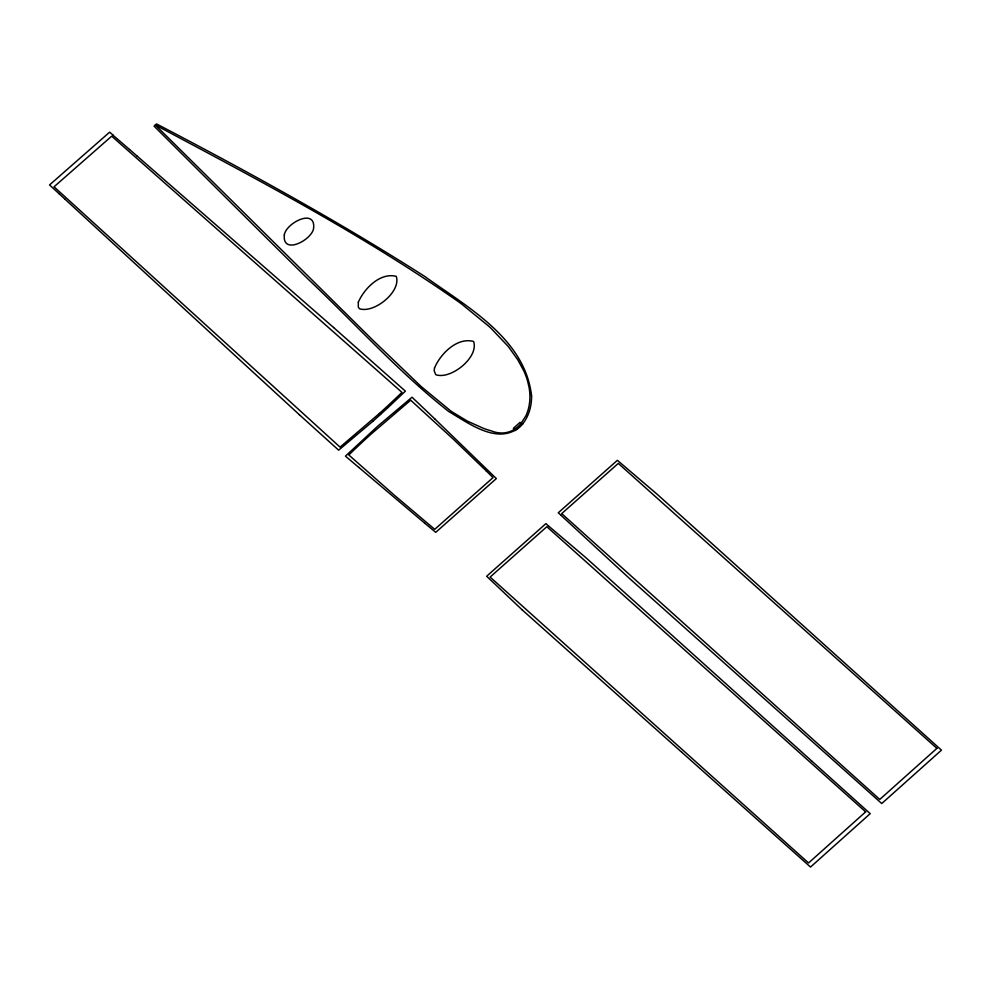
<?xml version="1.0" encoding="UTF-8"?>
<svg xmlns="http://www.w3.org/2000/svg" width="991" height="991" viewBox="0 0 991 991"><rect width="100%" height="100%" fill="white"/><g stroke="black" fill="none" stroke-linecap="round" stroke-linejoin="round"><path stroke-width="1.49" d="M112.962 134.974L109.629 132.175L49.55 184.933L58.977 193.629M155.451 125.139L373.991 341.313L421.237 386.601L450.583 410.819A103.126 86.291 -24.7 0 0 452.491 412.145L467.504 421.175L483.422 428.335A75.031 62.792 -24.7 0 0 485.095 428.942L487.299 429.698A34.982 29.272 -24.7 0 0 488.935 430.193L490.012 430.503A27.785 23.251 -24.7 0 1 491.586 430.986L493.097 431.531A29.235 24.465 -24.7 0 0 496.107 432.361A23.028 19.263 -24.7 0 0 498.101 432.708L498.597 432.77A49.265 41.226 -24.7 0 0 500.059 432.918L501.496 433.005A15.398 12.883 -24.7 0 0 503.378 432.956L504.283 432.856A26.943 22.545 -24.7 0 0 506.463 432.51A19.634 16.438 -24.7 0 0 513.92 429.673L514.267 429.437A26.658 22.31 -24.7 0 0 518.182 426.502L518.442 426.279A20.811 17.417 -24.7 0 0 520.436 424.222L525.775 416.059A33.459 27.996 -24.7 0 0 526.89 413.47L527.782 410.98A30.572 25.58 -24.7 0 0 528.401 408.849L529.033 406.099A28.355 23.734 -24.7 0 0 529.268 404.824L529.69 401.665A31.006 25.939 -24.7 0 0 529.813 400.228L529.912 397.725A38.513 32.232 -24.7 0 0 529.925 396.152L529.813 393.439A47.258 39.553 -24.7 0 0 529.677 391.755L529.405 389.451A57.837 48.398 -24.7 0 0 529.132 387.679L527.546 380.878A55.521 46.453 -24.7 0 0 526.952 378.946L526.295 376.989A48.881 40.904 -24.7 0 0 525.552 375.019L524.747 373.012A38.401 32.133 -24.7 0 0 523.867 370.993L517.884 359.931L509.25 347.829A69.63 58.258 -24.7 0 0 507.491 345.661L490.991 328.269A167.628 140.264 -24.7 0 0 488.625 326.101L461.917 304.262A193.109 161.583 -24.7 0 0 458.969 302.069C363.301 234.966 256.57 178.95 155.376 125.015M548.655 526.097L585.285 557.153L811.493 760.815M560.956 515.283L628.777 577.815L881.755 803.528L941.45 750.15L657.367 494.447L617.393 460.32L558.243 512.793L560.98 515.196M548.519 526.035L545.93 523.607L486.655 576.242L522.059 609.762M388.138 407.462L405.369 391.148L333.62 327.538M380.507 414.436L388.125 407.474M372.802 421.348L380.494 414.449M372.777 421.361L338.649 450.162L299.393 414.758M112.9 135.123L129.548 149.505M424.792 523.236L358.853 467.455M424.916 523.347L435.743 532.328L496.355 478.566L434.727 418.859M137.204 156.157L333.608 327.538M129.548 149.492L137.204 156.169M811.493 760.828L870.209 813.648L810.527 867.051L681.858 752.342M358.841 467.479L345.45 456.133L377.955 425.994L412.021 397.23L434.739 418.846M522.046 609.762L681.858 752.342M299.393 414.746L65.183 199.364M65.195 199.364L58.977 193.629M486.123 470.762L453.011 438.914L410.683 400.191L371.352 433.86A850.092 711.327 -24.7 0 0 348.795 454.956L394.517 495.351L434.727 529.33L493.035 477.625L485.974 470.626M531.585 395.979C531.709 407.536 527.893 419.565 519.358 427.394C497.123 445.046 468.669 423.157 448.812 411.575C398.258 371.798 355.137 323.487 308.399 279.425C256.793 228.525 205.447 177.339 154.101 126.154L156.578 123.949C247.688 171.542 337.956 221.043 424.631 276.365C467.071 306.925 525.081 338.464 531.585 395.979M434.541 367.884L434.157 370.671L435.743 374.685C450.694 380.086 479.136 357.28 473.587 341.449C457.173 336.977 440.586 353.688 434.541 367.884M358.321 302.168L358.308 307.061L359.436 308.721C373.954 313.763 401.417 291.726 396.264 276.365C380.309 272.191 364.316 288.431 358.321 302.168M284.33 234.879C282.138 255.666 312.029 239.995 313.614 228.314C315.807 207.528 285.916 223.198 284.33 234.879M522.629 423.913L515.134 430.577L513.4 428.285L520.027 422.389L522.629 423.913M379.392 413.482L340.062 447.139L54.034 186.804L111.686 136.176L401.962 392.374A850.092 711.327 -24.7 0 1 379.392 413.482M865.651 811.864L808.545 862.975L490.111 577.072L546.834 526.704L865.651 811.864M936.891 748.366L879.773 799.44L561.699 513.611L618.297 463.404L936.891 748.366"/></g></svg>
